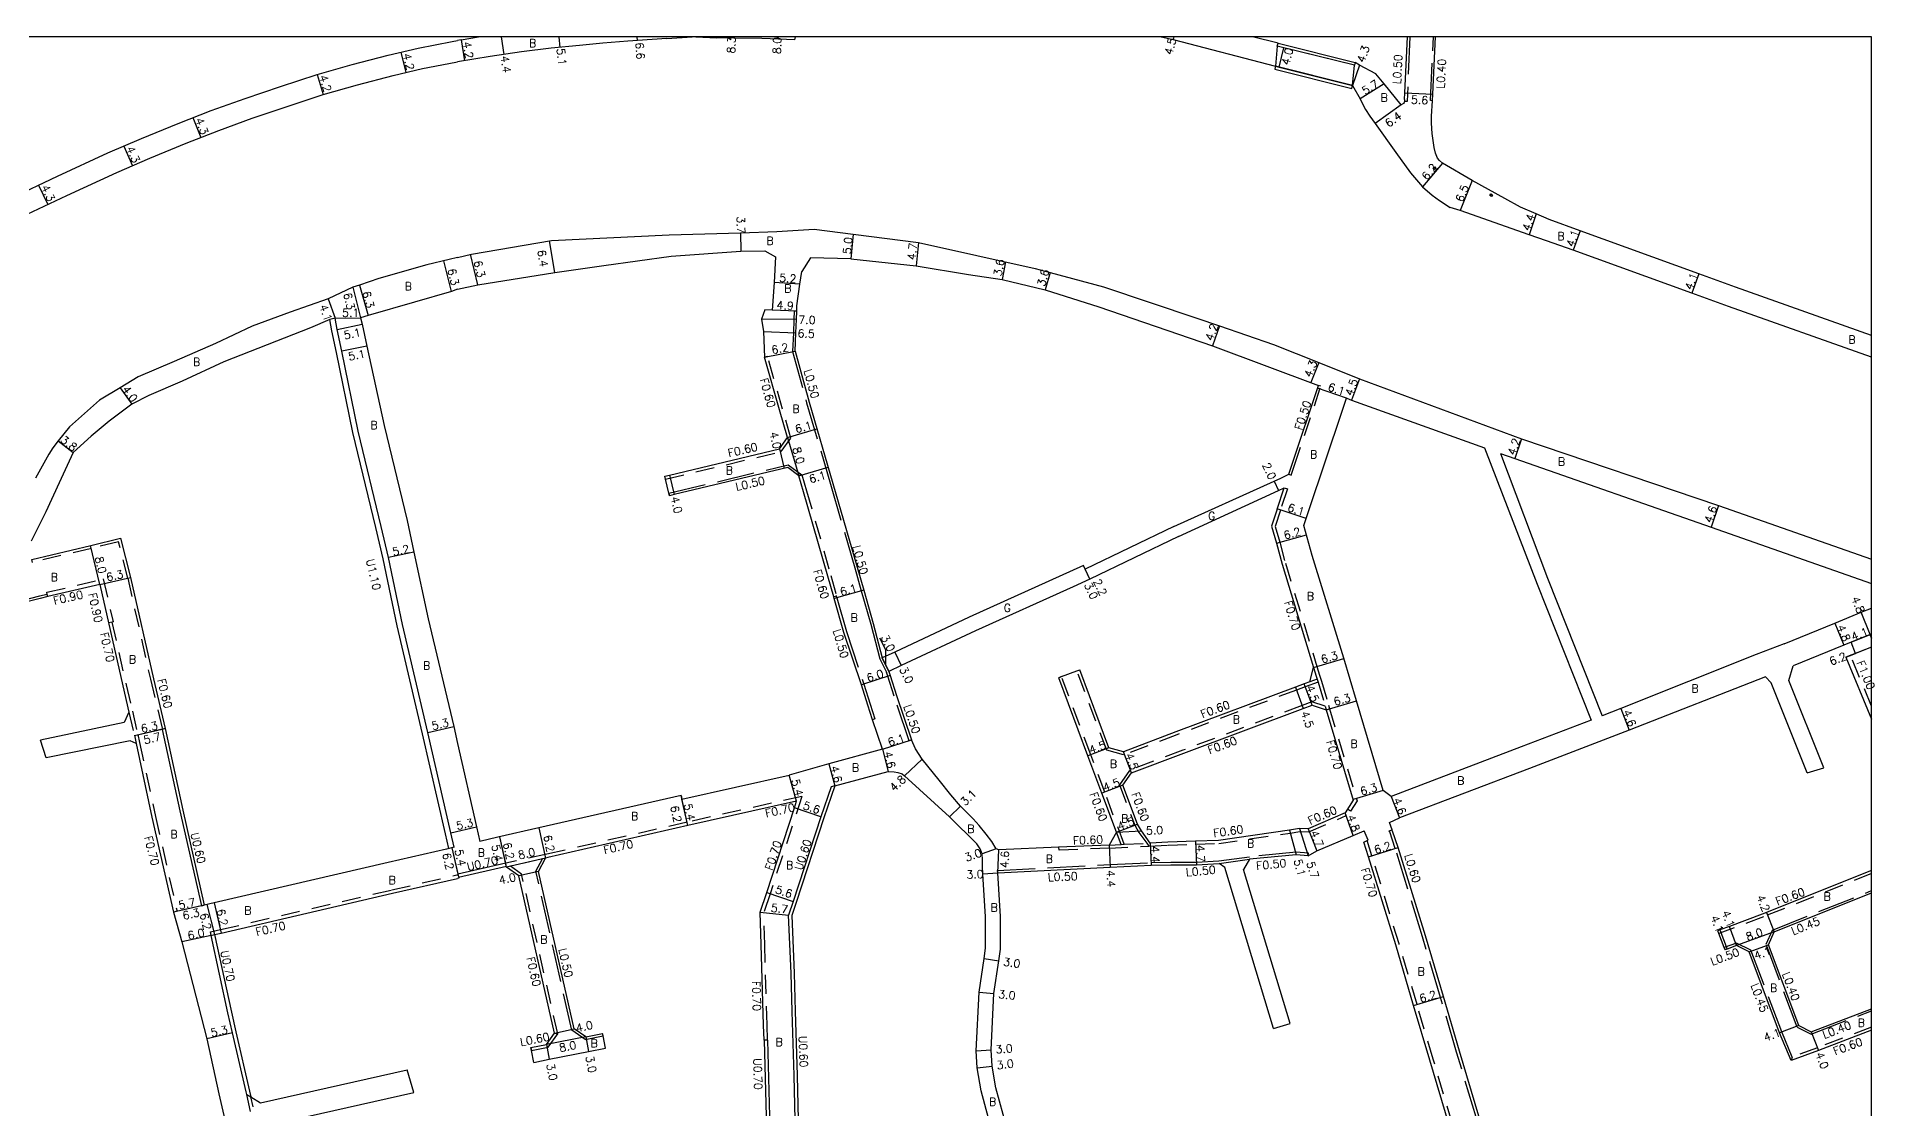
# Model space of a CAD drawing. Header units: metres. Extents: x -4000 to -3199, y -108600 to -108000.
# Drawn here: x -3566.9 to -3199.5, y -108214.2 to -108000 of the extents above; entities that cross this region are included whole.
import ezdxf

# ---------------------------------------------------------------- set-up
doc = ezdxf.new("R2010")
doc.units = ezdxf.units.M
doc.header["$LTSCALE"] = 2.5
doc.linetypes.add('22320', pattern=[2.5, 1.5, -1])
doc.linetypes.add('22330', pattern=[4, 3, -1])
for name, color, linetype in [('2101000', 175, 'Continuous'), ('2101001', 1, 'Continuous'), ('2102000', 4, 'Continuous'), ('2102001', 191, 'Continuous'), ('2203000', 1, 'Continuous'), ('2231000', 4, 'Continuous'), ('2232000', 120, '22320'), ('2233000', 120, '22330'), ('2235000', 4, 'Continuous'), ('9201100', 215, 'Continuous'), ('9201500', 222, 'Continuous'), ('9201600', 215, 'Continuous'), ('9202100', 82, 'Continuous'), ('9202200', 82, 'Continuous'), ('9203500', 155, 'Continuous'), ('9301100', 1, 'Continuous'), ('999', 7, 'Continuous')]:
    doc.layers.add(name, color=color, linetype=linetype)
doc.styles.add('Dm_Anotation', font='txt.shx', dxfattribs={"bigfont": 'pscdm.shx'})

msp = doc.modelspace()

# ---------------------------------------------------------------- linework, layer by layer
at = {"layer": '2101000'}
for points in [[(-3597.45, -108048.69), (-3593.36, -108045.9), (-3587.76, -108042.2), (-3581.87, -108038.35), (-3578.1, -108036.01), (-3572, -108032.23), (-3562.77, -108027.85), (-3552.66, -108023.23), (-3545.97, -108020.33), (-3538.63, -108017.31), (-3532.03, -108014.73), (-3525.22, -108012.33), (-3518.14, -108009.95), (-3510.84, -108007.52), (-3503.83, -108005.52), (-3496.66, -108003.67), (-3490.62, -108002.26), (-3483.82, -108000.93), (-3482.74, -108000.75)], [(-3440.92, -108000.38), (-3443.87, -108000.56), (-3448.68, -108000.9), (-3453.69, -108001.29), (-3458.34, -108001.73), (-3464.03, -108002.31), (-3469.94, -108003.02), (-3476.23, -108003.93), (-3482.74, -108005.01)], [(-3482.05, -108000.64), (-3482.74, -108000.75)], [(-3482.05, -108000.64), (-3478.59, -108000)], [(-3440.92, -108000.38), (-3435.87, -108000)], [(-3435.09, -108000), (-3430.93, -108000.2)], [(-3415.34, -108000.63), (-3421.89, -108000.36), (-3427.51, -108000.31), (-3430.93, -108000.2)], [(-3415.34, -108000.63), (-3415.2, -108000)], [(-3342.04, -108000), (-3339.68, -108000.57), (-3319.22, -108005.91), (-3318.5, -108006.09), (-3303.79, -108009.74), (-3302.28, -108012.43), (-3301.82, -108013.38), (-3301.21, -108014.51), (-3300.36, -108015.84), (-3299.27, -108017.35), (-3295.11, -108023.14), (-3292.2, -108027.2), (-3289.8, -108030.01), (-3287.85, -108031.69), (-3286.41, -108032.76), (-3284.27, -108034.14)], [(-3294.08, -108013.6), (-3297.47, -108009.38), (-3299.16, -108007.42), (-3302.38, -108005.68), (-3303.27, -108005.13), (-3303.41, -108005.71), (-3317.53, -108002.2), (-3318.84, -108001.88), (-3318.69, -108001.3), (-3323.77, -108000)], [(-3293.39, -108012.54), (-3293.33, -108011.19), (-3292.82, -108000)], [(-3287.8, -108012.79), (-3287.74, -108011.45), (-3287.21, -108000)], [(-3569.94, -108036.02), (-3560.89, -108031.72), (-3550.9, -108027.16), (-3544.29, -108024.29), (-3537.03, -108021.3), (-3530.5, -108018.75), (-3523.83, -108016.29), (-3516.8, -108013.93), (-3509.6, -108011.53), (-3502.73, -108009.58), (-3495.66, -108007.75), (-3489.74, -108006.37), (-3483.08, -108005.06), (-3482.74, -108005.01)], [(-3293.39, -108012.54), (-3293.4, -108012.93), (-3293.46, -108013.14), (-3293.63, -108013.34), (-3294.08, -108013.6)], [(-3285.81, -108025.26), (-3286.4, -108024.76), (-3286.79, -108024.3), (-3287.18, -108023.3), (-3287.51, -108022.16), (-3287.87, -108019.36), (-3287.96, -108018.36), (-3288, -108017.19), (-3287.98, -108015.86), (-3287.8, -108012.79)], [(-3200, -108059.68), (-3227.25, -108050.04), (-3234.57, -108047.38), (-3258.27, -108038.78), (-3264.46, -108036.54), (-3267.08, -108035.42), (-3270.24, -108034.08), (-3273.34, -108032.35), (-3279.86, -108028.72), (-3285.81, -108025.26)], [(-3200, -108064.03), (-3228.63, -108053.9), (-3235.97, -108051.23), (-3259.67, -108042.64), (-3265.04, -108040.8), (-3268.51, -108039.58), (-3282.29, -108034.75), (-3284.27, -108034.14)], [(-3482.74, -108044.1), (-3479.95, -108043.43), (-3463.98, -108040.72), (-3440.45, -108039.61), (-3426.18, -108039.16), (-3418.89, -108038.94)], [(-3418.89, -108038.94), (-3411.43, -108038.45), (-3403.63, -108039.44), (-3390.6, -108041.11), (-3367.27, -108046.32), (-3364.27, -108047.12), (-3353.62, -108049.96), (-3334.95, -108056.23), (-3330.4, -108057.8), (-3319.62, -108061.51), (-3310.56, -108065.13), (-3302.41, -108068.39)], [(-3453.48, -108045.72), (-3440.03, -108043.84), (-3426.12, -108042.86), (-3421.34, -108042.78), (-3419.17, -108043.98)], [(-3482.74, -108044.1), (-3484.46, -108044.52), (-3488.89, -108045.59), (-3498.49, -108048.29), (-3502.35, -108049.62), (-3503.67, -108050.08), (-3508.66, -108052.37), (-3516.22, -108055.08), (-3523.84, -108057.87), (-3531.17, -108061.32), (-3539.42, -108064.89), (-3546.65, -108067.99), (-3550.23, -108070.15), (-3554.36, -108072.64), (-3560.37, -108077.96), (-3562.63, -108080.74), (-3563.68, -108082.2), (-3564.51, -108083.44), (-3567.13, -108088.24)], [(-3478.68, -108049.6), (-3463.29, -108047.09), (-3453.48, -108045.72)], [(-3419.17, -108043.98), (-3419.48, -108049.14), (-3419.84, -108054.66), (-3421.3, -108054.56), (-3422.01, -108056.47), (-3421.61, -108058.9), (-3421.35, -108064.04)], [(-3412.19, -108044.19), (-3413.94, -108046.93)], [(-3404.1, -108044.42), (-3412.19, -108044.19)], [(-3404.1, -108044.42), (-3391.04, -108045.79), (-3380.62, -108047.51), (-3373.87, -108048.54), (-3365.23, -108050.59), (-3354.5, -108053.98), (-3331.8, -108061.76), (-3310.61, -108069.7)], [(-3482.74, -108050.47), (-3478.68, -108049.6)], [(-3415.27, -108062.85), (-3415.11, -108059.17), (-3415.01, -108056.53), (-3414.94, -108054.86), (-3414.9, -108053.8), (-3414.29, -108049.47), (-3413.94, -108046.93)], [(-3482.74, -108050.47), (-3483.98, -108050.89), (-3491.34, -108053.06), (-3500.65, -108055.69), (-3502.15, -108056.2), (-3501.82, -108057.45), (-3500.87, -108061.84), (-3497.45, -108077.67), (-3492.83, -108096.69), (-3491.47, -108103), (-3488.61, -108116.36), (-3483.5, -108137.88), (-3482.74, -108141.24)], [(-3483.44, -108162.02), (-3484.11, -108159.09), (-3488.67, -108139.08), (-3493.78, -108117.49), (-3496.56, -108104.09), (-3498, -108097.87), (-3502.61, -108078.86), (-3505.87, -108062.87), (-3506.81, -108058.51), (-3507.25, -108056.23), (-3508.32, -108056.52), (-3512.16, -108058.19), (-3529.48, -108064.99), (-3537.79, -108068.85), (-3544.51, -108071.68), (-3547.91, -108073.41), (-3552.44, -108076.83), (-3556.03, -108079.82), (-3559.65, -108083.1), (-3562.4, -108089.18), (-3565.08, -108094.98), (-3568.01, -108100.84)], [(-3441.32, -108087.84), (-3440.37, -108087.62), (-3418.37, -108082.38), (-3416.75, -108080.1), (-3418.37, -108074.58), (-3421.35, -108064.04)], [(-3415.27, -108062.85), (-3412.47, -108073.01), (-3407.69, -108089.27), (-3402.86, -108106.05), (-3401.55, -108110.62), (-3399.66, -108117.26), (-3397.87, -108124.17)], [(-3302.41, -108068.39), (-3270.04, -108080.34), (-3230.6, -108093.7), (-3200, -108104.43)], [(-3315.88, -108085.44), (-3310.61, -108069.7)], [(-3296.08, -108151.87), (-3297.66, -108150.65), (-3303.01, -108132.73), (-3305.56, -108124.22), (-3311.84, -108103.71), (-3313.56, -108097.72), (-3311.67, -108092.07), (-3310.1, -108087.38), (-3305.01, -108072.21), (-3304.92, -108072.24)], [(-3304.92, -108072.24), (-3303.98, -108072.61), (-3277.41, -108082.15)], [(-3274.19, -108083.31), (-3271.38, -108084.32), (-3232.12, -108098.04), (-3200, -108109.3)], [(-3397.78, -108142.4), (-3399.77, -108136.51), (-3400.75, -108133.59), (-3401.96, -108129.54), (-3405.49, -108119.05), (-3407.42, -108112.3), (-3407.51, -108111.96), (-3408.7, -108107.82), (-3413.56, -108090.93), (-3414.49, -108087.77), (-3416.73, -108086.1), (-3439.44, -108091.51), (-3440.39, -108091.74)], [(-3316.55, -108087.45), (-3315.88, -108085.44)], [(-3339.54, -108097.89), (-3319.46, -108088.85), (-3318.11, -108088.23)], [(-3338.6, -108099.88), (-3318.63, -108090.67), (-3317.45, -108090.13)], [(-3318.89, -108094.42), (-3317.45, -108090.13)], [(-3318.11, -108088.23), (-3316.55, -108087.45)], [(-3339.54, -108097.89), (-3357.28, -108106.42), (-3357.62, -108105.69), (-3380.45, -108116.01), (-3395.35, -108122.99), (-3397.87, -108124.17)], [(-3318.89, -108094.42), (-3319.99, -108097.85), (-3319.01, -108101.21), (-3317.9, -108105.44), (-3311.58, -108126.07)], [(-3567.9, -108104.47), (-3556.11, -108101.68), (-3550.12, -108100.24), (-3548.12, -108108.08)], [(-3338.6, -108099.88), (-3356.36, -108108.41)], [(-3548.12, -108108.08), (-3543.57, -108128.31), (-3541.21, -108138.3)], [(-3356.36, -108108.41), (-3359.69, -108109.92), (-3379.2, -108118.74), (-3394.07, -108125.7), (-3396.53, -108126.85)], [(-3554.27, -108109.46), (-3564.68, -108111.91), (-3566.22, -108112.28), (-3576.45, -108114.79)], [(-3554.27, -108109.46), (-3549.71, -108129.73), (-3548.46, -108134.99)], [(-3217.52, -108121.34), (-3207.36, -108117.19), (-3202.09, -108115.04), (-3200, -108114.23)], [(-3200, -108120.19), (-3200.28, -108119.49), (-3200, -108119.37)], [(-3223.1, -108123.46), (-3250.12, -108134.28), (-3253.89, -108135.73)], [(-3217.52, -108121.34), (-3223.1, -108123.46)], [(-3203.26, -108123.28), (-3204.07, -108121.04), (-3205.54, -108121.64), (-3215.67, -108125.77)], [(-3205.16, -108124.01), (-3204.23, -108123.65), (-3203.26, -108123.28)], [(-3396.53, -108126.85), (-3396.26, -108127.68), (-3394.97, -108131.65), (-3391.96, -108140.56)], [(-3312.37, -108128.96), (-3313.47, -108129.37), (-3315.23, -108130.03), (-3339.12, -108138.95), (-3349.61, -108142.93), (-3352.5, -108142.13), (-3358.34, -108126.53)], [(-3312.37, -108128.96), (-3311.58, -108126.07)], [(-3205.16, -108124.01), (-3200, -108136.43)], [(-3351, -108158.97), (-3353.91, -108151.19), (-3356.71, -108143.71), (-3362.55, -108128.11)], [(-3221.23, -108127.93), (-3248.47, -108138.57), (-3268.4, -108146.24), (-3294.4, -108156.15)], [(-3344.24, -108161.16), (-3346.01, -108158.73), (-3346.8, -108157.36), (-3349.7, -108149.61), (-3348.01, -108147.13), (-3337.55, -108143.17), (-3313.66, -108134.25), (-3311.9, -108133.59)], [(-3311.9, -108133.59), (-3309.05, -108134.53)], [(-3309.05, -108134.53), (-3303.65, -108152.61)], [(-3541.21, -108138.3), (-3541.79, -108138.44), (-3538.29, -108154.75), (-3533.97, -108173.7), (-3533.39, -108173.56)], [(-3256.08, -108136.57), (-3270.06, -108141.95), (-3296.08, -108151.87)], [(-3547.02, -108141.24), (-3543.86, -108155.98), (-3539.53, -108174.96)], [(-3482.74, -108141.24), (-3478.94, -108157.92), (-3478.28, -108160.84)], [(-3375.06, -108162.3), (-3375.93, -108160.88), (-3377.04, -108159.36), (-3378.46, -108157.68), (-3379.69, -108156.3), (-3382.22, -108153.76), (-3384.09, -108151.54), (-3386.46, -108148.61), (-3389.87, -108144.43), (-3391.18, -108142.35), (-3391.96, -108140.56)], [(-3408.53, -108145.31), (-3416.44, -108147.61)], [(-3397.78, -108142.4), (-3408.53, -108145.31)], [(-3438.07, -108151.64), (-3437.89, -108152.42), (-3416.44, -108147.61)], [(-3407.33, -108149.75), (-3396.68, -108146.86)], [(-3396.68, -108146.86), (-3395.48, -108146.91), (-3394.73, -108147.08)], [(-3394.73, -108147.08), (-3393.88, -108147.33), (-3393.38, -108147.7), (-3384.41, -108155.95), (-3378.95, -108161.32)], [(-3438.07, -108151.64), (-3466.53, -108158.14), (-3474.72, -108160.02), (-3478.28, -108160.84)], [(-3422.22, -108174.97), (-3420.94, -108171.08), (-3415.39, -108154.15), (-3414.95, -108152.8), (-3436.7, -108157.69), (-3464.73, -108164.08), (-3465.14, -108164.18)], [(-3408.03, -108149.94), (-3410.09, -108155.93), (-3415.63, -108172.86), (-3416.55, -108175.58)], [(-3407.33, -108149.75), (-3408.03, -108149.94)], [(-3303.65, -108152.61), (-3305.29, -108155.12)], [(-3305.29, -108155.12), (-3312.68, -108158.34), (-3314.4, -108158.27), (-3316.39, -108158.57), (-3330.61, -108160.65), (-3335.18, -108160.8), (-3340.71, -108160.99), (-3344.24, -108161.16)], [(-3267.54, -108246.29), (-3270.31, -108238.9), (-3272.39, -108233.49), (-3273.18, -108231.44), (-3276.18, -108223.67), (-3278.53, -108215.78), (-3282.42, -108202.78), (-3285.64, -108191.85), (-3289.21, -108179.74), (-3294.69, -108162.06), (-3295.8, -108158.76), (-3295.88, -108158.55), (-3296.4, -108157.09), (-3294.4, -108156.15)], [(-3351, -108158.97), (-3352.49, -108161.58)], [(-3312.67, -108163.7), (-3310.92, -108162.7), (-3303.68, -108159.64), (-3301.46, -108158.75)], [(-3301.52, -108160.96), (-3300.88, -108160.68), (-3300.69, -108160.6), (-3301.46, -108158.75)], [(-3483.44, -108162.02), (-3485, -108162.38), (-3496.64, -108165.08), (-3531.4, -108173.11), (-3533.39, -108173.56)], [(-3457.14, -108199.88), (-3459.45, -108198.29), (-3466.58, -108166.87), (-3465.14, -108164.18)], [(-3377.8, -108165.87), (-3377.78, -108164.54), (-3377.89, -108163.29), (-3378.25, -108162.3), (-3378.95, -108161.32)], [(-3352.49, -108161.58), (-3362.57, -108162.02), (-3374.52, -108162.54), (-3375.06, -108162.3)], [(-3312.67, -108163.7), (-3315.05, -108163.5), (-3324.37, -108164.39)], [(-3278.97, -108233.67), (-3282.05, -108225.68), (-3284.47, -108217.55), (-3288.36, -108204.55), (-3291.58, -108193.61), (-3295.14, -108181.54), (-3300.6, -108163.93), (-3301.52, -108160.96)], [(-3473.12, -108165.19), (-3482.7, -108167.39)], [(-3482.7, -108167.39), (-3482.52, -108168.17)], [(-3472.94, -108165.97), (-3473.12, -108165.19)], [(-3468.1, -108202.06), (-3464.99, -108201.44), (-3463.36, -108199.17), (-3470.48, -108167.75), (-3472.94, -108165.97)], [(-3369.45, -108246.29), (-3370.98, -108237.91), (-3371.54, -108235.4), (-3371.82, -108234.22), (-3372.87, -108230.45), (-3375.83, -108218.9), (-3378.05, -108210.72), (-3378.84, -108206.12), (-3379.08, -108202.69), (-3378.48, -108190.95), (-3377.48, -108184.25), (-3377.16, -108182.15), (-3377.22, -108175.93), (-3377.74, -108167.29), (-3377.8, -108165.87)], [(-3369.58, -108229.58), (-3372.95, -108218.07), (-3375.11, -108210.07), (-3375.86, -108205.73), (-3376.09, -108202.48), (-3375.5, -108191.25), (-3374.51, -108184.7), (-3374.16, -108182.36), (-3374.22, -108175.83), (-3374.74, -108167.14)], [(-3374.74, -108167.14), (-3352.24, -108165.97), (-3344.08, -108165.56), (-3340.14, -108165.49), (-3335.02, -108165.5), (-3330.48, -108165.24)], [(-3200, -108166.62), (-3221.87, -108175.35), (-3228.45, -108177.83), (-3230.34, -108178.54), (-3230.75, -108178.7)], [(-3531.36, -108179.46), (-3530.01, -108179.15), (-3495.74, -108171.21), (-3482.74, -108168.22)], [(-3482.52, -108168.17), (-3482.74, -108168.22)], [(-3219.49, -108178.94), (-3200, -108171.14)], [(-3539.53, -108174.96), (-3537.9, -108180.92), (-3532.91, -108200.28), (-3530.49, -108211.29), (-3523.68, -108240.69), (-3522.76, -108246.29)], [(-3420.77, -108200.56), (-3421.47, -108200.58), (-3421.55, -108197.54), (-3422.03, -108181.45), (-3422.22, -108174.97)], [(-3414.38, -108230.9), (-3415.26, -108216.51), (-3415.47, -108207.62), (-3415.87, -108194.81), (-3416.03, -108187.18), (-3416.55, -108175.58)], [(-3532.04, -108179.62), (-3531.36, -108179.46)], [(-3524.91, -108211.4), (-3525.02, -108210.91), (-3527.75, -108199.09), (-3528.67, -108195.11), (-3532.04, -108179.62)], [(-3227.01, -108181.67), (-3228.89, -108182.38), (-3229.31, -108182.54)], [(-3224.49, -108182.89), (-3227.01, -108181.67)], [(-3220.63, -108181.49), (-3219.49, -108178.94)], [(-3214.58, -108197.65), (-3220.63, -108181.49)], [(-3200, -108198.58), (-3210.65, -108202.64), (-3216.08, -108204.64), (-3218.41, -108199.1), (-3224.49, -108182.89)], [(-3214.58, -108197.65), (-3212.07, -108198.9), (-3200, -108194.3)], [(-3457.14, -108199.88), (-3453.75, -108199.2)], [(-3420.77, -108200.56), (-3420.36, -108215.78)], [(-3467.51, -108205), (-3464.41, -108204.38), (-3456.56, -108202.82), (-3453.16, -108202.15)]]:
    msp.add_lwpolyline(points, dxfattribs=at)
at = {"layer": '2101001'}
for points in [[(-3440.39, -108091.74), (-3440.51, -108091.25), (-3441.18, -108088.43), (-3441.32, -108087.84)], [(-3362.55, -108128.11), (-3361.99, -108127.9), (-3358.9, -108126.74), (-3358.34, -108126.53)], [(-3229.31, -108182.54), (-3229.48, -108182.07), (-3230.54, -108179.26), (-3230.75, -108178.7)], [(-3319.63, -108198.22), (-3316.26, -108197.22)], [(-3453.16, -108202.15), (-3453.65, -108199.69), (-3453.75, -108199.2)], [(-3467.51, -108205), (-3467.98, -108202.65), (-3468.1, -108202.06)]]:
    msp.add_lwpolyline(points, dxfattribs=at)
at = {"layer": '2102000'}
for points in [[(-3277.41, -108082.15), (-3266.85, -108109.45), (-3256.08, -108136.57)], [(-3274.19, -108083.31), (-3264.83, -108108.2), (-3253.89, -108135.73)], [(-3209.57, -108146.15), (-3216.59, -108128.7), (-3215.67, -108125.77)], [(-3220.12, -108129.14), (-3221.23, -108127.93)], [(-3212.89, -108147.14), (-3220.12, -108129.14)], [(-3548.46, -108134.99), (-3549.42, -108137.04), (-3566.15, -108140.61)], [(-3547.02, -108141.24), (-3548.24, -108140.76), (-3565.02, -108144.16)], [(-3329.36, -108166.05), (-3330.48, -108165.24)], [(-3319.63, -108198.22), (-3329.36, -108166.05)], [(-3324.37, -108164.39), (-3325.57, -108166.43)], [(-3316.26, -108197.22), (-3325.57, -108166.43)], [(-3524.91, -108211.4), (-3524.07, -108211.91), (-3522.18, -108213.06), (-3492.86, -108206.48)], [(-3522.72, -108220.89), (-3522.2, -108220), (-3520.82, -108217.63), (-3491.47, -108211.04)]]:
    msp.add_lwpolyline(points, dxfattribs=at)
at = {"layer": '2102001'}
for points in [[(-3565.02, -108144.16), (-3566.15, -108140.61)], [(-3212.89, -108147.14), (-3209.57, -108146.15)], [(-3491.47, -108211.04), (-3492.86, -108206.48)]]:
    msp.add_lwpolyline(points, dxfattribs=at)
at = {"layer": '2203000'}
for points in [[(-3303.27, -108005.13), (-3303.41, -108005.71), (-3318.84, -108001.88), (-3318.69, -108001.3)], [(-3319.36, -108006.49), (-3303.92, -108010.33), (-3303.79, -108009.74), (-3319.22, -108005.91)]]:
    msp.add_lwpolyline(points, close=True, dxfattribs=at)
for points in [[(-3200.28, -108119.49), (-3200, -108120.19)], [(-3203.26, -108123.28), (-3204.07, -108121.04)]]:
    msp.add_lwpolyline(points, dxfattribs=at)
at = {"layer": '2231000'}
for points in [[(-3484.52, -108162.27), (-3485.18, -108159.34), (-3489.74, -108139.33), (-3494.86, -108117.73), (-3497.63, -108104.33), (-3499.07, -108098.12), (-3503.69, -108079.1), (-3506.94, -108063.1), (-3507.88, -108058.76), (-3508.32, -108056.52)], [(-3541.21, -108138.3), (-3537.7, -108154.62), (-3533.39, -108173.56)], [(-3407.33, -108149.75), (-3409.52, -108156.12), (-3415.06, -108173.05), (-3415.94, -108175.66), (-3415.43, -108187.16), (-3415.27, -108194.79), (-3414.87, -108207.6), (-3414.66, -108216.49), (-3413.78, -108230.86), (-3414.38, -108230.9)], [(-3472.96, -108165.87), (-3482.54, -108168.07)], [(-3531.36, -108179.46), (-3527.98, -108194.96), (-3527.07, -108198.93), (-3524.34, -108210.75), (-3524.07, -108211.91)], [(-3421.47, -108200.58), (-3421.06, -108215.8)]]:
    msp.add_lwpolyline(points, dxfattribs=at)
at = {"layer": '2232000'}
for points in [[(-3441.18, -108088.43), (-3418.02, -108082.91), (-3416.09, -108080.21), (-3417.79, -108074.42), (-3420.78, -108063.88), (-3421.35, -108064.04)], [(-3316.55, -108087.45), (-3316.08, -108087.61), (-3315.41, -108085.6), (-3310.13, -108069.86), (-3310.61, -108069.7)], [(-3441.18, -108088.43), (-3441.32, -108087.84)], [(-3413.92, -108087.57), (-3412.98, -108090.76), (-3408.12, -108107.66), (-3406.94, -108111.8)], [(-3317.45, -108090.13), (-3316.79, -108090.35), (-3318.23, -108094.64), (-3319.26, -108097.86), (-3318.34, -108101.03), (-3317.23, -108105.25), (-3310.91, -108125.86), (-3310.39, -108127.58), (-3310.2, -108128.2), (-3310.03, -108128.78), (-3308.58, -108133.63), (-3308.38, -108134.33), (-3302.89, -108152.72), (-3304.23, -108154.78), (-3304.82, -108154.39)], [(-3548.7, -108108.22), (-3550.56, -108100.96), (-3555.97, -108102.26), (-3567.76, -108105.06), (-3567.9, -108104.47)], [(-3564.68, -108111.91), (-3564.79, -108111.48), (-3564.89, -108111.05), (-3553.59, -108108.37), (-3551.64, -108116.95)], [(-3548.7, -108108.22), (-3544.16, -108128.44), (-3541.79, -108138.44)], [(-3564.79, -108111.48), (-3566.32, -108111.84), (-3576.56, -108114.36), (-3576.45, -108114.79)], [(-3406.94, -108111.8), (-3407.03, -108111.82), (-3407.51, -108111.96)], [(-3551.64, -108116.95), (-3551.84, -108116.99), (-3552.54, -108117.15)], [(-3551.86, -108116.99), (-3549.03, -108129.57), (-3547.78, -108134.83)], [(-3200, -108133.82), (-3204.23, -108123.65)], [(-3310.7, -108128.98), (-3313.26, -108129.94), (-3315.02, -108130.59), (-3338.91, -108139.51), (-3349.58, -108143.56), (-3352.95, -108142.63), (-3358.9, -108126.74), (-3358.34, -108126.53)], [(-3311.58, -108126.07), (-3311.06, -108127.78), (-3310.87, -108128.4), (-3310.7, -108128.98), (-3309.26, -108133.83), (-3309.05, -108134.53)], [(-3349.44, -108161.42), (-3353.35, -108150.98), (-3356.15, -108143.5), (-3361.99, -108127.9), (-3362.55, -108128.11)], [(-3310.87, -108128.4), (-3312.37, -108128.96)], [(-3547.78, -108134.83), (-3546.69, -108139.46), (-3546.34, -108141.09)], [(-3309.26, -108133.83), (-3311.91, -108132.95), (-3313.87, -108133.68), (-3337.76, -108142.61), (-3348.4, -108146.64), (-3350.37, -108149.53), (-3347.34, -108157.62), (-3346.51, -108159.06), (-3344.96, -108161.19), (-3344.53, -108161.77)], [(-3548.46, -108134.99), (-3547.37, -108139.61), (-3547.02, -108141.24)], [(-3546.34, -108141.09), (-3543.17, -108155.83), (-3538.85, -108174.81), (-3539.53, -108174.96)], [(-3413.9, -108151.84), (-3436.85, -108157), (-3464.89, -108163.4), (-3473.12, -108165.19)], [(-3413.9, -108151.84), (-3420.28, -108171.3), (-3421.51, -108175.07)], [(-3344.53, -108161.77), (-3340.68, -108161.59), (-3335.16, -108161.4), (-3330.56, -108161.25), (-3316.3, -108159.17), (-3314.36, -108158.87), (-3312.56, -108158.94), (-3305.05, -108155.67)], [(-3305.05, -108155.67), (-3305.29, -108155.12)], [(-3350.07, -108161.45), (-3351, -108158.97)], [(-3465.14, -108164.18), (-3465.79, -108164.33), (-3472.16, -108165.79), (-3472.94, -108165.97)], [(-3362.57, -108162.02), (-3362.54, -108162.62)], [(-3352.46, -108162.18), (-3362.54, -108162.62)], [(-3352.49, -108161.58), (-3350.07, -108161.45), (-3349.44, -108161.42), (-3344.96, -108161.19)], [(-3352.46, -108162.18), (-3344.53, -108161.77)], [(-3278.32, -108233.41), (-3281.39, -108225.45), (-3283.8, -108217.35), (-3287.68, -108204.35), (-3290.91, -108193.41), (-3294.47, -108181.34), (-3299.93, -108163.72), (-3300.88, -108160.68)], [(-3532.04, -108179.62), (-3532.19, -108178.93), (-3530.16, -108178.46), (-3495.9, -108170.53), (-3482.89, -108167.54), (-3482.74, -108167.5)], [(-3482.74, -108167.5), (-3482.68, -108167.49)], [(-3462.71, -108199.3), (-3469.94, -108167.4), (-3472.16, -108165.79)], [(-3200, -108167.26), (-3221.65, -108175.91), (-3230.54, -108179.26), (-3230.75, -108178.7)], [(-3420.77, -108200.56), (-3420.85, -108197.52), (-3421.33, -108181.43), (-3421.51, -108175.07)], [(-3463.36, -108199.17), (-3462.71, -108199.3)], [(-3200, -108197.94), (-3210.86, -108202.08), (-3215.89, -108203.94)], [(-3215.89, -108203.94), (-3216.08, -108204.64)], [(-3522.72, -108220.89), (-3524.91, -108211.4)], [(-3522.2, -108220), (-3524.07, -108211.91)]]:
    msp.add_lwpolyline(points, dxfattribs=at)
at = {"layer": '2233000'}
for points in [[(-3292.32, -108000), (-3292.91, -108012.95), (-3293.4, -108012.93)], [(-3288.2, -108012.77), (-3287.61, -108000)], [(-3287.8, -108012.79), (-3288.2, -108012.77)], [(-3414.94, -108054.86), (-3415.44, -108054.84), (-3415.51, -108056.51), (-3415.61, -108059.15), (-3415.77, -108062.9), (-3412.95, -108073.15), (-3408.17, -108089.41), (-3403.34, -108106.18), (-3402.03, -108110.76), (-3400.14, -108117.39), (-3398.34, -108124.34)], [(-3440.51, -108091.25), (-3416.62, -108085.56), (-3413.92, -108087.57), (-3414.49, -108087.77)], [(-3440.51, -108091.25), (-3440.39, -108091.74)], [(-3407.03, -108111.82), (-3406.94, -108112.16), (-3405.01, -108118.9), (-3401.49, -108129.39), (-3400.27, -108133.43), (-3399.3, -108136.32), (-3399.77, -108136.51)], [(-3398.34, -108124.34), (-3396.99, -108127.04)], [(-3397.87, -108124.17), (-3396.53, -108126.85)], [(-3391.96, -108140.56), (-3392.44, -108140.72), (-3395.44, -108131.81), (-3396.73, -108127.84), (-3396.99, -108127.04)], [(-3296.45, -108158.74), (-3295.88, -108158.55)], [(-3268.18, -108246.29), (-3270.87, -108239.11), (-3272.95, -108233.7), (-3273.74, -108231.65), (-3276.75, -108223.87), (-3279.11, -108215.95), (-3282.99, -108202.95), (-3286.21, -108192.02), (-3289.79, -108179.91), (-3295.26, -108162.24), (-3296.37, -108158.95), (-3296.45, -108158.74)], [(-3330.51, -108164.74), (-3324.42, -108163.89)], [(-3312.62, -108163.21), (-3315.06, -108162.99), (-3324.42, -108163.89)], [(-3312.67, -108163.7), (-3312.62, -108163.21)], [(-3457.25, -108200.41), (-3459.9, -108198.59), (-3467.11, -108166.8), (-3465.79, -108164.33)], [(-3374.77, -108166.64), (-3352.26, -108165.47), (-3344.1, -108165.06), (-3340.15, -108164.99), (-3335.03, -108165), (-3330.51, -108164.74)], [(-3374.74, -108167.14), (-3374.77, -108166.64)], [(-3330.48, -108165.24), (-3324.37, -108164.39)], [(-3221.09, -108181.41), (-3219.83, -108178.59), (-3200, -108170.66)], [(-3227.01, -108181.67), (-3227.05, -108181.15), (-3229.48, -108182.07), (-3229.31, -108182.54)], [(-3224.13, -108182.56), (-3227.05, -108181.15)], [(-3215.89, -108203.94), (-3217.99, -108198.93), (-3224.13, -108182.56)], [(-3214.9, -108197.94), (-3221.09, -108181.41)], [(-3214.9, -108197.94), (-3212.09, -108199.34), (-3200, -108194.72)], [(-3468.1, -108202.06), (-3467.98, -108202.65), (-3464.64, -108201.98), (-3462.71, -108199.3)], [(-3457.25, -108200.41), (-3453.65, -108199.69)], [(-3453.65, -108199.69), (-3453.75, -108199.2)]]:
    msp.add_lwpolyline(points, dxfattribs=at)
at = {"layer": '2235000'}
for points in [[(-3287.71, -108026.23), (-3287.37, -108026), (-3287.15, -108026.34), (-3287.48, -108026.56)], [(-3276.35, -108031.76), (-3276.18, -108031.4), (-3275.82, -108031.57), (-3275.99, -108031.93)]]:
    msp.add_lwpolyline(points, close=True, dxfattribs=at)
at = {"layer": '9201100'}
for points in [[(-3482.05, -108000.64), (-3481.36, -108004.78)], [(-3474.04, -108000), (-3473.52, -108003.54)], [(-3462.5, -108000), (-3462.28, -108002.13)], [(-3446.91, -108000), (-3446.86, -108000.78)], [(-3427.87, -108000.3), (-3427.85, -108000)], [(-3418.71, -108000), (-3418.73, -108000.49)], [(-3339.53, -108000), (-3339.68, -108000.57)], [(-3318.5, -108006.09), (-3317.53, -108002.2)], [(-3494.07, -108003.06), (-3493.12, -108007.15)], [(-3302.38, -108005.68), (-3303.79, -108009.74)], [(-3510.84, -108007.52), (-3509.6, -108011.53)], [(-3297.47, -108009.38), (-3302.28, -108012.43)], [(-3293.33, -108011.19), (-3287.74, -108011.45)], [(-3535.66, -108016.15), (-3534.1, -108020.15)], [(-3294.08, -108013.6), (-3299.27, -108017.35)], [(-3549.48, -108021.85), (-3547.76, -108025.8)], [(-3285.81, -108025.26), (-3289.8, -108030.01)], [(-3566.53, -108029.64), (-3564.69, -108033.53)], [(-3279.86, -108028.72), (-3282.29, -108034.75)], [(-3267.08, -108035.42), (-3268.51, -108039.58)], [(-3426.18, -108039.16), (-3426.12, -108042.86)], [(-3258.27, -108038.78), (-3259.67, -108042.64)], [(-3403.63, -108039.44), (-3404.1, -108044.42)], [(-3483.98, -108050.89), (-3485.47, -108044.77)], [(-3478.68, -108049.6), (-3480.16, -108043.48)], [(-3373.18, -108045), (-3373.87, -108048.54)], [(-3503.67, -108050.08), (-3502.15, -108056.2)], [(-3502.35, -108049.62), (-3500.65, -108055.69)], [(-3414.29, -108049.47), (-3419.48, -108049.14)], [(-3364.27, -108047.12), (-3365.23, -108050.59)], [(-3234.57, -108047.38), (-3235.97, -108051.23)], [(-3508.66, -108052.37), (-3507.25, -108056.23)], [(-3507.25, -108056.23), (-3502.15, -108056.2)], [(-3506.81, -108058.51), (-3501.82, -108057.45)], [(-3415.01, -108056.53), (-3422.01, -108056.47)], [(-3414.94, -108054.86), (-3419.84, -108054.66)], [(-3421.61, -108058.9), (-3415.11, -108059.17)], [(-3330.4, -108057.8), (-3331.8, -108061.76)], [(-3500.87, -108061.84), (-3505.87, -108062.87)], [(-3421.35, -108064.04), (-3415.27, -108062.85)], [(-3310.56, -108065.13), (-3312.16, -108069.12)], [(-3302.41, -108068.39), (-3303.98, -108072.61)], [(-3550.23, -108070.15), (-3547.91, -108073.41)], [(-3416.75, -108080.1), (-3410.89, -108078.38)], [(-3562.63, -108080.74), (-3559.65, -108083.1)], [(-3418.37, -108082.38), (-3417.45, -108086.27)], [(-3416.75, -108080.1), (-3414.49, -108087.77)], [(-3270.04, -108080.34), (-3271.38, -108084.32)], [(-3414.49, -108087.77), (-3408.64, -108086.05)], [(-3440.37, -108087.62), (-3439.44, -108091.51)], [(-3319.46, -108088.85), (-3318.63, -108090.67)], [(-3230.6, -108093.7), (-3232.12, -108098.04)], [(-3554.27, -108109.46), (-3556.13, -108101.68)], [(-3491.47, -108103), (-3496.56, -108104.09)], [(-3554.27, -108109.46), (-3548.12, -108108.08)], [(-3356.36, -108108.41), (-3357.62, -108105.69)], [(-3356.36, -108108.41), (-3357.28, -108106.42)], [(-3401.55, -108110.62), (-3407.42, -108112.3)], [(-3200.28, -108119.49), (-3202.09, -108115.04)], [(-3207.36, -108117.19), (-3205.54, -108121.64)], [(-3200.28, -108119.49), (-3204.07, -108121.04)], [(-3395.35, -108122.99), (-3394.07, -108125.7)], [(-3200, -108122.03), (-3205.16, -108124.01)], [(-3396.53, -108126.85), (-3397.87, -108124.17)], [(-3396.26, -108127.68), (-3401.96, -108129.54)], [(-3315.23, -108130.03), (-3313.66, -108134.25)], [(-3311.9, -108133.59), (-3313.47, -108129.37)], [(-3250.12, -108134.28), (-3248.47, -108138.57)], [(-3541.21, -108138.3), (-3547.34, -108139.75)], [(-3541.79, -108138.44), (-3547.34, -108139.75)], [(-3488.67, -108139.08), (-3483.5, -108137.88)], [(-3397.78, -108142.4), (-3391.96, -108140.56)], [(-3352.5, -108142.13), (-3356.71, -108143.71)], [(-3408.53, -108145.31), (-3407.33, -108149.75)], [(-3397.78, -108142.4), (-3396.68, -108146.86)], [(-3393.38, -108147.7), (-3389.87, -108144.43)], [(-3348.01, -108147.13), (-3349.61, -108142.93)], [(-3414.95, -108152.8), (-3416.44, -108147.61)], [(-3436.7, -108157.69), (-3438.07, -108151.64)], [(-3436.7, -108157.69), (-3437.89, -108152.42)], [(-3349.7, -108149.61), (-3353.91, -108151.19)], [(-3296.08, -108151.87), (-3294.4, -108156.15)], [(-3410.09, -108155.93), (-3415.39, -108154.15)], [(-3384.41, -108155.95), (-3382.22, -108153.76)], [(-3303.68, -108159.64), (-3305.29, -108155.12)], [(-3484.11, -108159.09), (-3478.94, -108157.92)], [(-3473.12, -108165.19), (-3474.33, -108159.93)], [(-3472.94, -108165.97), (-3474.33, -108159.93)], [(-3466.53, -108158.14), (-3465.14, -108164.18)], [(-3351, -108158.97), (-3346.8, -108157.36)], [(-3351, -108158.97), (-3346.01, -108158.73)], [(-3316.39, -108158.57), (-3315.05, -108163.5)], [(-3314.4, -108158.27), (-3312.67, -108163.7)], [(-3312.68, -108158.34), (-3310.92, -108162.7)], [(-3483.93, -108162.13), (-3482.52, -108168.17)], [(-3483.93, -108162.13), (-3482.7, -108167.39)], [(-3465.14, -108164.18), (-3472.94, -108165.97)], [(-3375.06, -108162.3), (-3377.89, -108163.29)], [(-3374.74, -108167.14), (-3374.52, -108162.54)], [(-3352.49, -108161.58), (-3352.24, -108165.97)], [(-3344.24, -108161.16), (-3344.08, -108165.56)], [(-3335.18, -108160.8), (-3335.02, -108165.5)], [(-3300.6, -108163.93), (-3294.69, -108162.06)], [(-3466.58, -108166.87), (-3470.48, -108167.75)], [(-3377.74, -108167.29), (-3374.74, -108167.14)], [(-3420.94, -108171.08), (-3415.63, -108172.86)], [(-3533.39, -108173.56), (-3539.53, -108174.96)], [(-3533.97, -108173.7), (-3539.53, -108174.96)], [(-3532.86, -108173.44), (-3531.36, -108179.46)], [(-3531.4, -108173.11), (-3530.01, -108179.15)], [(-3422.22, -108174.97), (-3416.55, -108175.58)], [(-3221.05, -108175.02), (-3219.49, -108178.94)], [(-3230.34, -108178.54), (-3228.89, -108182.38)], [(-3227.01, -108181.67), (-3228.45, -108177.83)], [(-3532.04, -108179.62), (-3537.9, -108180.92)], [(-3219.49, -108178.94), (-3227.01, -108181.67)], [(-3224.49, -108182.89), (-3220.63, -108181.49)], [(-3377.48, -108184.25), (-3374.51, -108184.7)], [(-3378.48, -108190.95), (-3375.5, -108191.25)], [(-3291.58, -108193.61), (-3285.64, -108191.85)], [(-3527.75, -108199.09), (-3532.91, -108200.28)], [(-3457.14, -108199.88), (-3464.99, -108201.44)], [(-3463.36, -108199.17), (-3459.45, -108198.29)], [(-3457.14, -108199.88), (-3456.56, -108202.82)], [(-3214.58, -108197.65), (-3218.41, -108199.1)], [(-3212.07, -108198.9), (-3210.65, -108202.64)], [(-3464.99, -108201.44), (-3464.41, -108204.38)], [(-3379.08, -108202.69), (-3376.09, -108202.48)], [(-3378.84, -108206.12), (-3375.86, -108205.73)]]:
    msp.add_lwpolyline(points, dxfattribs=at)
at = {"layer": '9201100', "flags": 128}
for points in [[(-3463.29, -108047.09), (-3464.36, -108040.78)], [(-3390.6, -108041.11), (-3391.04, -108045.79)], [(-3305.01, -108072.21), (-3310.8, -108070.27)], [(-3313.08, -108096.29), (-3318.87, -108094.35)], [(-3319.01, -108101.21), (-3313.03, -108099.57)], [(-3311.58, -108126.07), (-3305.55, -108124.26)], [(-3309.05, -108134.53), (-3303.01, -108132.73)], [(-3297.66, -108150.65), (-3303.7, -108152.45)]]:
    msp.add_lwpolyline(points, dxfattribs=at)
at = {"layer": '9201600'}
msp.add_lwpolyline([(-3397.15, -108125.61), (-3397.13, -108122.56), (-3398.29, -108120.23)], dxfattribs=at)
at = {"layer": '9202200'}
for points in [[(-3319.46, -108088.85), (-3318.63, -108090.67)], [(-3396.53, -108126.85), (-3397.87, -108124.17)]]:
    msp.add_lwpolyline(points, dxfattribs=at)
at = {"layer": '9301100'}
msp.add_lwpolyline([(-3317.53, -108002.2), (-3318.84, -108001.88), (-3319.22, -108005.91), (-3318.5, -108006.09), (-3303.79, -108009.74), (-3303.41, -108005.71)], close=True, dxfattribs=at)
for points in [[(-3204.07, -108121.04), (-3200.28, -108119.49), (-3200, -108120.19)], [(-3200, -108122.03), (-3203.26, -108123.28), (-3204.07, -108121.04)]]:
    msp.add_lwpolyline(points, dxfattribs=at)
at = {"layer": '999'}
msp.add_lwpolyline([(-4000, -108000), (-4000, -108600), (-3200, -108600), (-3200, -108000)], close=True, dxfattribs=at)

# ---------------------------------------------------------------- texts
at = {"layer": '9201500', "style": 'Dm_Anotation'}
for s, rotation, p in [('4.2', 279.3917, (-3481.72, -108001.09)), ('5.1', 275.8573, (-3462.94, -108002.39)), ('6.6', 274.0466, (-3447.19, -108001.15)), ('8.3', 87.4101, (-3427.28, -108003.37)), ('8.0', 87.6144, (-3418.14, -108003.49)), ('4.5', 75.5799, (-3339.86, -108003.77)), ('4.0', 76.0441, (-3316.48, -108005.79)), ('4.3', 70.7852, (-3301.46, -108005.33)), ('4.2', 283.1352, (-3493.71, -108003.49)), ('4.4', 278.2689, (-3474.14, -108003.89)), ('4.2', 287.1487, (-3510.45, -108007.92)), ('5.7', 32.4469, (-3301.28, -108011.68)), ('5.6', 357.387, (-3292.14, -108013.35)), ('4.3', 291.3474, (-3535.23, -108016.57)), ('6.4', 35.8239, (-3296.57, -108018.18)), ('4.3', 293.4672, (-3549.03, -108022.26)), ('6.2', 50.0207, (-3288.91, -108028.8)), ('4.3', 295.3691, (-3566.07, -108030.03)), ('6.5', 68.0247, (-3281.77, -108033.18)), ('3.7', 270.9331, (-3426.92, -108035.93)), ('4.4', 71.0406, (-3268.41, -108038.98)), ('4.1', 70.0622, (-3259.61, -108042.18)), ('6.4', 279.6322, (-3466.79, -108042.72)), ('5.0', 84.5953, (-3404.11, -108043.52)), ('4.7', 84.5956, (-3391.19, -108044.71)), ('6.3', 283.6208, (-3484.78, -108046.53)), ('6.3', 283.6208, (-3479.55, -108044.93)), ('3.6', 78.9253, (-3374.01, -108047.97)), ('3.6', 74.4775, (-3365.34, -108050.02)), ('5.2', 356.397, (-3418.47, -108048.96)), ('4.1', 70.0629, (-3235.91, -108050.78)), ('4.1', 289.9842, (-3510.43, -108053.83)), ('6.3', 283.9658, (-3505.6, -108051.38)), ('6.3', 285.657, (-3501.83, -108051.09)), ('4.9', 357.6612, (-3418.98, -108054.44)), ('5.1', 0.3321, (-3505.83, -108055.97)), ('7.0', 359.4748, (-3414.6, -108057.39)), ('4.2', 70.5358, (-3331.77, -108060.92)), ('5.1', 12.0493, (-3505.33, -108060.5)), ('6.2', 11.1022, (-3419.82, -108063.44)), ('6.5', 357.6332, (-3414.8, -108060.06)), ('5.1', 11.6437, (-3504.43, -108064.75)), ('4.3', 68.2338, (-3312.07, -108068.24)), ('4.5', 69.6587, (-3303.85, -108071.96)), ('4.0', 305.4127, (-3549.91, -108070.42)), ('6.1', 341.4734, (-3308.89, -108070.65)), ('4.0', 283.4053, (-3420.37, -108079.17)), ('6.1', 16.3876, (-3415.01, -108079.27)), ('3.8', 321.604, (-3562.34, -108080.85)), ('8.0', 286.3864, (-3415.83, -108082.28)), ('4.2', 71.2802, (-3271.32, -108083.81)), ('6.1', 16.4357, (-3412.2, -108089.26)), ('2.0', 294.4992, (-3321.87, -108085.59)), ('4.0', 283.4051, (-3440.13, -108092.08)), ('6.1', 341.4734, (-3316.96, -108094.73)), ('4.6', 70.6826, (-3231.99, -108097.35)), ('5.2', 12.1147, (-3495.6, -108103.79)), ('6.2', 15.4032, (-3317.32, -108100.49)), ('8.0', 283.4745, (-3555.3, -108104.09)), ('6.3', 12.6745, (-3552.81, -108108.88)), ('2.2', 294.7801, (-3355.71, -108108.82)), ('6.1', 15.942, (-3406.05, -108111.8)), ('3.0', 294.7801, (-3357.52, -108109.53)), ('4.8', 292.2088, (-3204.09, -108112.26)), ('3.0', 296.4883, (-3398.17, -108120.04)), ('4.8', 292.2087, (-3206.96, -108117.9)), ('4.1', 22.2085, (-3203.69, -108120.77)), ('6.3', 16.695, (-3309.86, -108125.29)), ('6.2', 21.044, (-3208.07, -108125.7)), ('6.0', 18.0534, (-3400.66, -108129.02)), ('3.0', 296.5076, (-3394.47, -108126.4)), ('4.5', 290.4739, (-3313.15, -108129.95)), ('6.3', 16.6059, (-3307.32, -108133.75)), ('6.3', 13.2563, (-3545.89, -108139.15)), ('5.3', 13.4536, (-3487.71, -108138.59)), ('4.5', 290.4732, (-3314.18, -108135.13)), ('4.6', 291.0457, (-3249.78, -108134.9)), ('5.7', 13.3133, (-3545.32, -108141.4)), ('6.1', 17.5036, (-3396.43, -108141.86)), ('4.5', 20.5233, (-3356.14, -108143.39)), ('4.6', 283.8809, (-3397.52, -108143.05)), ('4.5', 290.7752, (-3349.28, -108143.5)), ('5.4', 286.0493, (-3416.04, -108148.64)), ('4.6', 285.1704, (-3408.25, -108145.96)), ('4.8', 42.9899, (-3395.46, -108150.97)), ('4.5', 20.5236, (-3353.34, -108150.87)), ('6.3', 16.6059, (-3301.98, -108151.68)), ('5.6', 341.45, (-3413.84, -108154.3)), ('3.1', 45.0174, (-3381.25, -108153.84)), ('4.6', 291.4286, (-3295.73, -108152.49)), ('5.3', 12.7743, (-3482.83, -108158.55)), ('6.2', 282.7788, (-3440.23, -108153.86)), ('5.4', 282.7788, (-3437.55, -108153.47)), ('4.5', 20.9574, (-3350.43, -108158.65)), ('4.8', 289.6437, (-3304.93, -108155.84)), ('6.2', 282.9496, (-3465.62, -108159.75)), ('5.0', 2.7311, (-3345.07, -108159.49)), ('4.7', 291.9403, (-3312.3, -108159)), ('6.2', 283.1886, (-3485.79, -108163.32)), ('5.4', 283.1886, (-3483.36, -108162.59)), ('5.4', 282.9432, (-3475.98, -108161.64)), ('6.2', 282.9498, (-3473.7, -108161.23)), ('8.0', 12.9482, (-3470.45, -108164.41)), ('3.0', 19.2841, (-3381.03, -108164.9)), ('4.6', 87.2628, (-3372.63, -108166.19)), ('4.4', 272.0352, (-3344.12, -108161.76)), ('4.7', 271.9536, (-3335.05, -108161.55)), ('6.2', 17.5847, (-3299.2, -108163.38)), ('4.0', 12.7561, (-3474.3, -108169.44)), ('3.0', 2.9759, (-3380.96, -108168.3)), ('4.4', 273.3072, (-3353, -108166.61)), ('5.1', 285.2067, (-3315.58, -108164.62)), ('5.7', 287.6468, (-3313.05, -108165.14)), ('5.6', 341.4503, (-3419.38, -108171.1)), ('5.7', 12.8395, (-3538.36, -108174.44)), ('6.3', 12.8395, (-3537.55, -108176.52)), ('6.2', 283.0054, (-3530.97, -108174.54)), ('5.7', 353.863, (-3420.18, -108174.87)), ('4.1', 290.641, (-3229.98, -108175)), ('4.2', 291.6408, (-3223.04, -108171.9)), ('6.0', 12.5656, (-3536.56, -108180.52)), ('6.2', 283.9275, (-3534.31, -108175.36)), ('4.1', 290.641, (-3232.23, -108176)), ('8.0', 19.9904, (-3224.79, -108180.76)), ('4.1', 19.9052, (-3223.16, -108184.49)), ('3.0', 351.4536, (-3373.74, -108185.63)), ('3.0', 354.2665, (-3374.68, -108192.13)), ('6.2', 16.4333, (-3290.17, -108193.09)), ('4.0', 12.7744, (-3458.89, -108198.98)), ('5.3', 12.9911, (-3531.91, -108199.94)), ('8.0', 11.2546, (-3462.25, -108202.94)), ('4.1', 20.6334, (-3221.23, -108200.86)), ('3.0', 281.2553, (-3457.17, -108203.86)), ('3.0', 3.9842, (-3375.13, -108203.22)), ('3.0', 7.3797, (-3374.86, -108206.41)), ('4.0', 290.8931, (-3211.25, -108203.3)), ('3.0', 281.2535, (-3465.01, -108205.42))]:
    msp.add_text(s, height=1.6, rotation=rotation, dxfattribs=at).set_placement(p)
at = {"layer": '9202100', "style": 'Dm_Anotation'}
for s, p in [('B', (-3468.45, -108002.08)), ('B', (-3298.19, -108012.96)), ('B', (-3262.84, -108040.66)), ('B', (-3420.99, -108041.58)), ('B', (-3493.3, -108050.67)), ('B', (-3417.44, -108051.1)), ('B', (-3204.64, -108061.34)), ('B', (-3535.63, -108065.8)), ('B', (-3415.8, -108075.18)), ('B', (-3500.18, -108078.43)), ('B', (-3312.3, -108084.27)), ('B', (-3429.15, -108087.48)), ('B', (-3262.73, -108085.72)), ('G', (-3332.69, -108096.57)), ('B', (-3564.12, -108108.82)), ('B', (-3312.94, -108112.62)), ('B', (-3404.17, -108116.9)), ('G', (-3373.54, -108114.97)), ('B', (-3548.47, -108125.25)), ('B', (-3489.64, -108126.49)), ('B', (-3236.05, -108131.06)), ('B', (-3327.77, -108137.26)), ('B', (-3304.24, -108142.12)), ('B', (-3403.9, -108146.88)), ('B', (-3352.33, -108146.15)), ('B', (-3282.88, -108149.48)), ('B', (-3448.06, -108156.59)), ('B', (-3350.07, -108157.04)), ('B', (-3540.18, -108160.22)), ('B', (-3380.85, -108159.12)), ('B', (-3324.91, -108162.05)), ('B', (-3478.73, -108163.88)), ('B', (-3365.16, -108165.13)), ('B', (-3496.55, -108169.36)), ('B', (-3417.06, -108166.39)), ('B', (-3209.62, -108172.65)), ('B', (-3525.41, -108175.44)), ('B', (-3376.18, -108174.85)), ('B', (-3466.22, -108181.24)), ('B', (-3290.79, -108187.64)), ('B', (-3220.3, -108190.92)), ('B', (-3202.79, -108197.88)), ('B', (-3456.17, -108201.99)), ('B', (-3419.17, -108201.74)), ('B', (-3376.46, -108213.67))]:
    msp.add_text(s, height=1.6, dxfattribs=at).set_placement(p)
at = {"layer": '9203500', "style": 'Dm_Anotation'}
for s, rotation, p in [('L0.50', 87.387, (-3294.14, -108009.52)), ('L0.40', 87.387, (-3285.41, -108010.39)), ('F0.60', 285.8147, (-3422.33, -108068.49)), ('L0.50', 285.3918, (-3413.55, -108066.69)), ('F0.50', 71.4734, (-3313.92, -108078.79)), ('F0.60', 13.4053, (-3428.49, -108084.06)), ('L0.50', 13.4053, (-3426.95, -108090.78)), ('L0.50', 285.9431, (-3403.83, -108101.91)), ('U1.10', 283.0147, (-3501.06, -108104.6)), ('F0.60', 285.9431, (-3411.66, -108106.73)), ('F0.90', 13.2598, (-3563.37, -108113.56)), ('F0.90', 282.8334, (-3556.59, -108111.38)), ('F0.70', 287.0253, (-3317.51, -108113.03)), ('F0.70', 282.8334, (-3554.23, -108119.25)), ('L0.50', 285.9413, (-3407.71, -108118.65)), ('F1.00', 292.5718, (-3203.05, -108125.11)), ('F0.60', 283.724, (-3542.79, -108128.52)), ('L0.50', 288.6183, (-3393.61, -108133.81)), ('F0.60', 20.4725, (-3333.8, -108136.24)), ('F0.60', 20.4725, (-3332.38, -108143.41)), ('F0.70', 286.6059, (-3309.1, -108140.84)), ('F0.60', 290.5239, (-3356.41, -108151.35)), ('F0.60', 290.5239, (-3348.04, -108151.35)), ('F0.70', 12.6719, (-3421.06, -108156.06)), ('F0.60', 23.5696, (-3312.27, -108157.54)), ('F0.70', 283.9723, (-3545.41, -108159.96)), ('U0.60', 283.724, (-3536.17, -108159.27)), ('F0.60', 2.5165, (-3359.68, -108161.48)), ('F0.60', 8.3051, (-3331.51, -108160.02)), ('U0.70', 12.9193, (-3480.68, -108166.74)), ('F0.70', 12.8564, (-3453.38, -108163.39)), ('F0.70', 71.8504, (-3419.79, -108166.76)), ('U0.60', 71.8824, (-3413.89, -108166.74)), ('L0.60', 287.2195, (-3293.44, -108163.6)), ('L0.50', 2.5165, (-3364.7, -108168.82)), ('L0.50', 5.4712, (-3337.04, -108167.83)), ('F0.50', 5.4712, (-3322.98, -108166.52)), ('F0.70', 287.2195, (-3302.13, -108166.4)), ('F0.60', 20.6412, (-3218.82, -108173.67)), ('F0.70', 13.0354, (-3522.9, -108179.75)), ('L0.45', 21.7943, (-3215.69, -108179.59)), ('L0.50', 282.7744, (-3462.57, -108182.37)), ('L0.50', 20.6423, (-3231.87, -108185.68)), ('U0.70', 282.3007, (-3530.17, -108182.83)), ('F0.60', 282.7744, (-3468.97, -108184.1)), ('F0.70', 271.6801, (-3423.85, -108188.74)), ('L0.45', 290.5536, (-3224.22, -108189.57)), ('L0.40', 290.5545, (-3217.93, -108187.31)), ('L0.40', 20.8939, (-3209.48, -108200.31)), ('L0.60', 11.2546, (-3470.09, -108201.76)), ('U0.60', 271.806, (-3414.51, -108199.72)), ('F0.60', 20.2355, (-3207.31, -108203.6)), ('U0.70', 271.5368, (-3423.6, -108204.19))]:
    msp.add_text(s, height=1.6, rotation=rotation, dxfattribs=at).set_placement(p)

doc.saveas('drawing.dxf')
